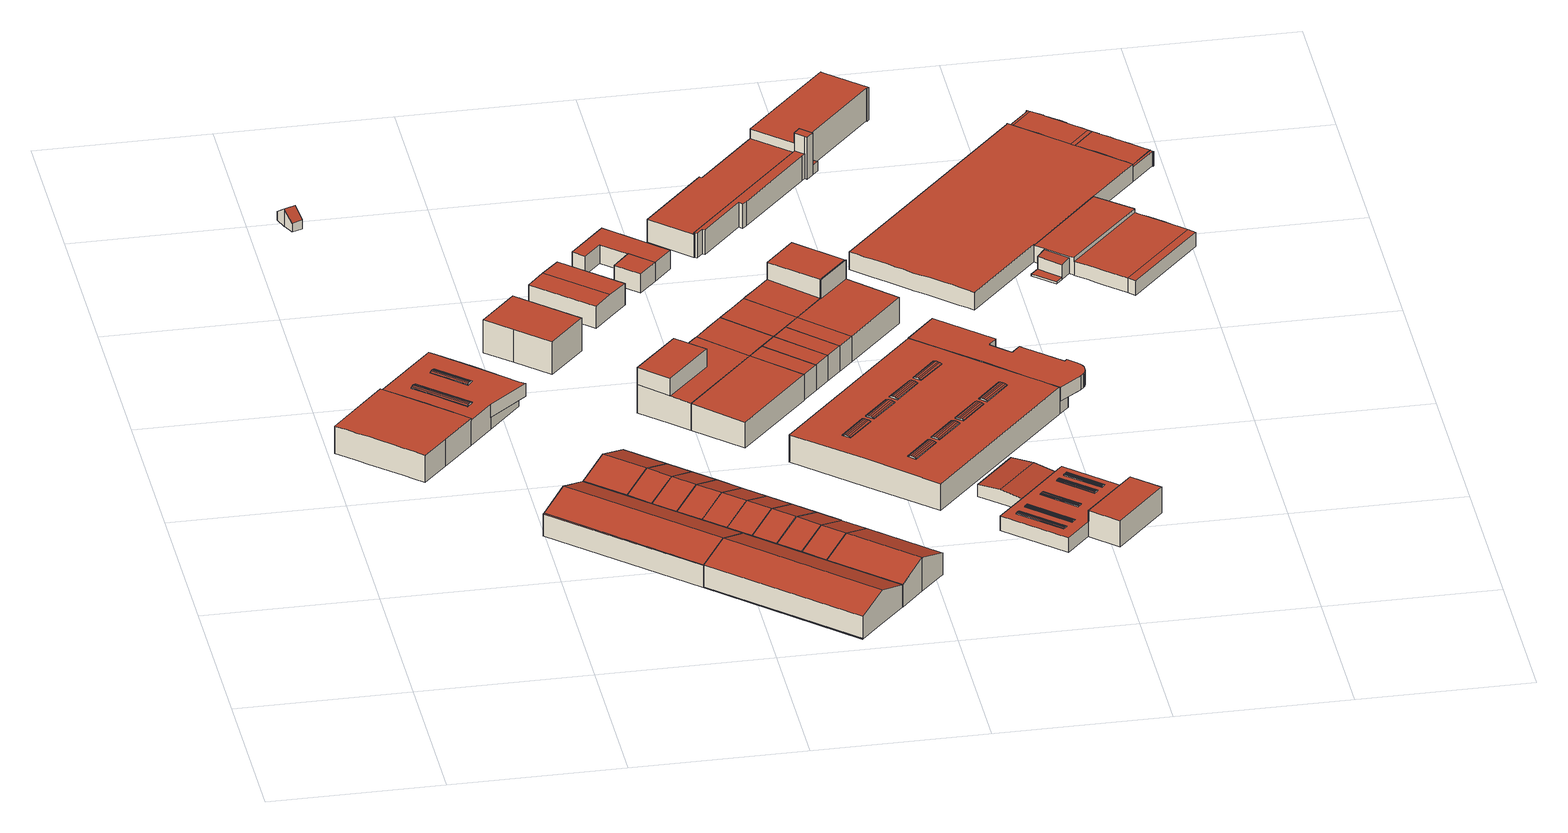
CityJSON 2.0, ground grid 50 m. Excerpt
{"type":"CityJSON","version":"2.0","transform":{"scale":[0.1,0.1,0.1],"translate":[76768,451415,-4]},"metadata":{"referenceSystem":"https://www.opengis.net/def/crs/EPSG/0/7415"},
"CityObjects":{
"building1":{"type":"Building","attributes":{"Volume":11409.11,"Dakoppervlakte":1534.86,"Muuroppervlakte":1306.92,"Vloeroppervlakte":1379.35,"hoogte_Z_max_in_m_NAP":8.5,"GEB_DOEL":"industriefunctie","dateOfConstruction":"1997-01-01","measuredHeight":8.75},"geometry":[{"type":"Solid","lod":"2","boundaries":[[[[0,1,2,3,4,5,6,7,8,9,10,11,12,13,14,15,16]],[[17,18,19]],[[20,21,22,23,24,25,26,27,28]],[[29,30,31,32]],[[33,34,29,32]],[[35,34,33,36]],[[37,38,35,36]],[[38,37,39,40]],[[41,42,43,44]],[[45,46,47,48]],[[48,49,50,45]],[[49,51,52,50]],[[41,52,51,42]],[[53,54,55,56,57,58,59,60,61,62,63,64,65,66,67,68,69,70,71]],[[72,73,74,75,76,77]],[[78,79,80,81,82,83]],[[19,20,28,17]],[[19,18,21,20]],[[1,0,23,22,21,18,2]],[[0,16,24,23]],[[24,16,15,25]],[[4,3,17,28,27]],[[36,33,32,31,72,77,39,37]],[[39,77,76,75,40]],[[34,35,38,40,75,74,30,29]],[[30,74,73,72,31]],[[50,52,41,44,82,81,46,45]],[[46,81,80,79,47]],[[51,49,48,47,79,78,43,42]],[[63,25,15,14,64]],[[64,14,13,12,11,10,9,8,7,6,53,71,70,69,68,67,66,65]],[[6,5,54,53]],[[27,55,54,5,4]],[[58,57,56,55,27,26,25,63,62,61,60,59]],[[18,17,3,2]],[[43,78,83,82,44]]]],"semantics":{"surfaces":[{"type":"GroundSurface"},{"type":"OuterCeilingSurface"},{"type":"RoofSurface"},{"type":"WallSurface"}],"values":[[0,1,2,2,2,2,2,2,2,2,2,2,2,2,2,2,3,3,3,3,3,3,3,3,3,3,3,3,3,3,3,3,3,3,3,3]]}}]},
"building2":{"type":"Building","attributes":{"Volume":104.01,"Dakoppervlakte":31.28,"Muuroppervlakte":79.8,"Vloeroppervlakte":25.35,"hoogte_Z_max_in_m_NAP":5.2,"GEB_DOEL":"overige gebruiksfunctie","dateOfConstruction":"1980-01-01","measuredHeight":5.46},"geometry":[{"type":"Solid","lod":"2","boundaries":[[[[84,85,86,87,88,89,90]],[[91,92,93,94,95]],[[96,92,91,97]],[[84,97,91,85]],[[90,96,97,84]],[[88,87,94,93]],[[87,86,95,94]],[[85,91,95,86]],[[93,92,96,90,89,88]]]],"semantics":{"surfaces":[{"type":"GroundSurface"},{"type":"RoofSurface"},{"type":"WallSurface"}],"values":[[0,1,1,2,2,2,2,2,2]]}}]},
"building3":{"type":"Building","attributes":{"Volume":9020.17,"Dakoppervlakte":1096.76,"Muuroppervlakte":1786.8,"Vloeroppervlakte":1034.8,"hoogte_Z_max_in_m_NAP":10.45,"GEB_DOEL":"industriefunctie","dateOfConstruction":"1978-01-01","measuredHeight":10.52},"geometry":[{"type":"MultiSurface","lod":"2","boundaries":[[[98,99,100,101,102,103,104,105,106,107,108,109,110,111]],[[112,113,114,115,116,117,118,119]],[[120,121,122,123]],[[115,114,120,123]],[[124,125,122,121]],[[124,99,98,125]],[[125,98,111,122]],[[100,121,122,111]],[[116,115,123,122,111,110,109,108]],[[121,120,114,113,103,102,101,100]],[[119,118,117,116,108,107,106,105,104,103,113]],[[121,100,99,124]]],"semantics":{"surfaces":[{"type":"GroundSurface"},{"type":"RoofSurface"},{"type":"WallSurface"}],"values":[0,1,1,1,1,2,2,2,2,2,2,2]}}]},
"building4":{"type":"Building","attributes":{"Volume":2474.59,"Dakoppervlakte":301.26,"Muuroppervlakte":547.19,"Vloeroppervlakte":283.29,"hoogte_Z_max_in_m_NAP":10.52,"GEB_DOEL":"industriefunctie","dateOfConstruction":"1978-01-01","measuredHeight":10.57},"geometry":[{"type":"Solid","lod":"2","boundaries":[[[[126,127,128,129,104,103,130,131]],[[113,112,132,133]],[[134,135,136,137]],[[136,133,132,137]],[[137,132,129,128,127,134]],[[127,126,135,134]],[[103,104,112,113]],[[104,129,132,112]],[[133,136,135,126,131,130,103,113]]]],"semantics":{"surfaces":[{"type":"GroundSurface"},{"type":"RoofSurface"},{"type":"WallSurface"}],"values":[[0,1,1,1,2,2,2,2,2]]}}]},
"building5":{"type":"Building","attributes":{"Volume":1407.98,"Dakoppervlakte":171.94,"Muuroppervlakte":462.34,"Vloeroppervlakte":161.68,"hoogte_Z_max_in_m_NAP":10.52,"GEB_DOEL":"industriefunctie","dateOfConstruction":"1978-01-01","measuredHeight":10.54},"geometry":[{"type":"Solid","lod":"2","boundaries":[[[[138,139,140,141,142,143,144]],[[112,119,132]],[[145,134,137,146]],[[137,132,119,146]],[[112,132,144,143]],[[143,142,119,112]],[[140,139,134,145]],[[134,139,138,144,132,137]],[[140,145,146,119,142,141]]]],"semantics":{"surfaces":[{"type":"GroundSurface"},{"type":"RoofSurface"},{"type":"WallSurface"}],"values":[[0,1,1,1,2,2,2,2,2]]}}]},
"building6":{"type":"Building","attributes":{"Volume":1409.59,"Dakoppervlakte":171.95,"Muuroppervlakte":462.85,"Vloeroppervlakte":161.69,"hoogte_Z_max_in_m_NAP":10.52,"GEB_DOEL":"industriefunctie","dateOfConstruction":"1978-01-01","measuredHeight":10.55},"geometry":[{"type":"Solid","lod":"2","boundaries":[[[[140,147,148,149,150,142,141]],[[151,152,119]],[[152,153,146,119]],[[154,145,146,153]],[[153,152,149,148,147,154]],[[147,140,145,154]],[[142,150,151,119]],[[150,149,152,151]],[[141,142,119,146,145,140]]]],"semantics":{"surfaces":[{"type":"GroundSurface"},{"type":"RoofSurface"},{"type":"WallSurface"}],"values":[[0,1,1,1,2,2,2,2,2]]}}]},
"building7":{"type":"Building","attributes":{"Volume":1410.01,"Dakoppervlakte":171.89,"Muuroppervlakte":463.09,"Vloeroppervlakte":161.63,"hoogte_Z_max_in_m_NAP":10.52,"GEB_DOEL":"industriefunctie","dateOfConstruction":"1978-01-01","measuredHeight":10.56},"geometry":[{"type":"Solid","lod":"2","boundaries":[[[[147,155,156,157,158,150,149,148]],[[151,118,159,152]],[[154,153,160,161]],[[153,152,159,160]],[[159,157,156,155,161,160]],[[155,147,154,161]],[[150,158,118,151]],[[158,157,159,118]],[[148,149,150,151,152,153,154,147]]]],"semantics":{"surfaces":[{"type":"GroundSurface"},{"type":"RoofSurface"},{"type":"WallSurface"}],"values":[[0,1,1,1,2,2,2,2,2]]}}]},
"building8":{"type":"Building","attributes":{"Volume":3449.35,"Dakoppervlakte":334.94,"Muuroppervlakte":820.47,"Vloeroppervlakte":334.94,"hoogte_Z_max_in_m_NAP":7.24,"GEB_DOEL":"industriefunctie - woonfunctie","dateOfConstruction":"1969-01-01","measuredHeight":10.36},"geometry":[{"type":"Solid","lod":"2","boundaries":[[[[162,163,164,165,166,167,168,169,170,171,172]],[[173,174,175,176,177,178]],[[179,180,181,182,183,184]],[[175,174,173,172,171,170]],[[170,169,176,175]],[[176,169,168,177]],[[165,164,184,183]],[[179,184,164,163]],[[163,162,180,179]],[[181,167,166,182]],[[165,183,182,166]],[[168,167,181,180,178,177]],[[172,173,178,180,162]]]],"semantics":{"surfaces":[{"type":"GroundSurface"},{"type":"RoofSurface"},{"type":"WallSurface"}],"values":[[0,1,1,2,2,2,2,2,2,2,2,2,2]]}}]},
"building9":{"type":"Building","attributes":{"Volume":1409.67,"Dakoppervlakte":171.85,"Muuroppervlakte":463.01,"Vloeroppervlakte":161.6,"hoogte_Z_max_in_m_NAP":10.52,"GEB_DOEL":"industriefunctie","dateOfConstruction":"1978-01-01","measuredHeight":10.56},"geometry":[{"type":"Solid","lod":"2","boundaries":[[[[185,158,157,156,155,186,187,188]],[[118,117,189,159]],[[190,161,160,191]],[[191,160,159,189]],[[159,157,158,118]],[[158,185,117,118]],[[186,155,161,190]],[[161,155,156,157,159,160]],[[187,186,190,191,189,117,185,188]]]],"semantics":{"surfaces":[{"type":"GroundSurface"},{"type":"RoofSurface"},{"type":"WallSurface"}],"values":[[0,1,1,1,2,2,2,2,2]]}}]},
"building10":{"type":"Building","attributes":{"Volume":8859.99,"Dakoppervlakte":1096.93,"Muuroppervlakte":1062.9,"Vloeroppervlakte":1034.97,"hoogte_Z_max_in_m_NAP":10.45,"GEB_DOEL":"industriefunctie","dateOfConstruction":"1978-01-01","measuredHeight":10.5},"geometry":[{"type":"Solid","lod":"2","boundaries":[[[[192,98,111,110,109,108,193,194,195,196,197]],[[198,115,123,199]],[[116,115,198,200,201]],[[199,123,122,202]],[[203,204,205,206]],[[200,194,193,108,116,201]],[[115,116,108,109,110,111,205,122,123]],[[198,199,202,204,197,196,195]],[[205,111,98,206]],[[203,206,98,192]],[[203,192,197,204]],[[202,122,205,204]],[[195,194,200,198]]]],"semantics":{"surfaces":[{"type":"GroundSurface"},{"type":"RoofSurface"},{"type":"WallSurface"}],"values":[[0,1,1,1,1,2,2,2,2,2,2,2,2]]}}]},
"building11":{"type":"Building","attributes":{"Volume":1412.84,"Dakoppervlakte":171.83,"Muuroppervlakte":464.12,"Vloeroppervlakte":161.58,"hoogte_Z_max_in_m_NAP":10.52,"GEB_DOEL":"industriefunctie","dateOfConstruction":"1978-01-01","measuredHeight":10.58},"geometry":[{"type":"Solid","lod":"2","boundaries":[[[[207,208,209,210,211,107,212,213]],[[117,214,215,189]],[[190,191,216,217]],[[216,191,189,215]],[[209,208,217,216]],[[208,207,190,217]],[[107,211,214,117]],[[214,211,210,209,216,215]],[[189,191,190,207,213,212,107,117]]]],"semantics":{"surfaces":[{"type":"GroundSurface"},{"type":"RoofSurface"},{"type":"WallSurface"}],"values":[[0,1,1,1,2,2,2,2,2]]}}]},
"building12":{"type":"Building","attributes":{"Volume":1414.4,"Dakoppervlakte":171.79,"Muuroppervlakte":464.71,"Vloeroppervlakte":161.54,"hoogte_Z_max_in_m_NAP":10.52,"GEB_DOEL":"industriefunctie","dateOfConstruction":"1978-01-01","measuredHeight":10.59},"geometry":[{"type":"Solid","lod":"2","boundaries":[[[[211,210,209,208,218,219,220,221]],[[222,223,215,214]],[[224,217,216,225]],[[223,225,216,215]],[[214,215,216,209,210,211]],[[211,221,222,214]],[[218,208,217,224]],[[217,208,209,216]],[[218,224,225,223,222,221,220,219]]]],"semantics":{"surfaces":[{"type":"GroundSurface"},{"type":"RoofSurface"},{"type":"WallSurface"}],"values":[[0,1,1,1,2,2,2,2,2]]}}]},
"building13":{"type":"Building","attributes":{"Volume":1414.18,"Dakoppervlakte":171.75,"Muuroppervlakte":464.68,"Vloeroppervlakte":161.5,"hoogte_Z_max_in_m_NAP":10.52,"GEB_DOEL":"industriefunctie","dateOfConstruction":"1978-01-01","measuredHeight":10.59},"geometry":[{"type":"Solid","lod":"2","boundaries":[[[[218,226,227,228,229,193,221,220,219]],[[222,201,230,223]],[[230,231,225,223]],[[232,233,224,225,231]],[[221,222,223,225,219,220]],[[221,193,201,222]],[[232,227,226,218,224,233]],[[219,225,224,218]],[[201,193,229,228,227,232,231,230]]]],"semantics":{"surfaces":[{"type":"GroundSurface"},{"type":"RoofSurface"},{"type":"WallSurface"}],"values":[[0,1,1,1,2,2,2,2,2]]}}]},
"building14":{"type":"Building","attributes":{"Volume":2172.49,"Dakoppervlakte":315.82,"Muuroppervlakte":494.44,"Vloeroppervlakte":315.7,"hoogte_Z_max_in_m_NAP":7,"GEB_DOEL":"industriefunctie","dateOfConstruction":"1975-01-01","measuredHeight":6.98},"geometry":[{"type":"Solid","lod":"2","boundaries":[[[[234,235,236,237,238,239]],[[240,241,242,243]],[[244,245,242,241]],[[245,244,234,239]],[[236,240,243,237]],[[240,236,235,241]],[[245,239,238,237,243,242]],[[235,234,244,241]]]],"semantics":{"surfaces":[{"type":"GroundSurface"},{"type":"RoofSurface"},{"type":"WallSurface"}],"values":[[0,1,1,2,2,2,2,2]]}}]},
"building15":{"type":"Building","attributes":{"Volume":1415.65,"Dakoppervlakte":171.79,"Muuroppervlakte":465.15,"Vloeroppervlakte":161.54,"hoogte_Z_max_in_m_NAP":10.52,"GEB_DOEL":"industriefunctie","dateOfConstruction":"1978-01-01","measuredHeight":10.6},"geometry":[{"type":"Solid","lod":"2","boundaries":[[[[193,229,228,227,246,247,248,249]],[[201,250,251,230]],[[232,231,252,253]],[[252,231,230,251]],[[193,201,230,231,228,229]],[[193,249,250,201]],[[246,227,232,253]],[[232,227,228,231]],[[250,249,248,247,246,253,252,251]]]],"semantics":{"surfaces":[{"type":"GroundSurface"},{"type":"RoofSurface"},{"type":"WallSurface"}],"values":[[0,1,1,1,2,2,2,2,2]]}}]},
"building16":{"type":"Building","attributes":{"Volume":5512.98,"Dakoppervlakte":511.06,"Muuroppervlakte":1134.31,"Vloeroppervlakte":510.96,"hoogte_Z_max_in_m_NAP":14.2,"GEB_DOEL":"industriefunctie","dateOfConstruction":"2007-01-01","measuredHeight":14.27},"geometry":[{"type":"Solid","lod":"2","boundaries":[[[[254,255,256,257,258,259,260]],[[261,262,263,264,265,266,267]],[[268,269,270,271]],[[262,257,256,263]],[[256,255,264,263]],[[260,259,272,266,265,264,255,254]],[[258,257,262,261,272,259]],[[272,270,269,266]],[[271,270,272,261]],[[268,271,261,267]],[[266,269,268,267]]]],"semantics":{"surfaces":[{"type":"GroundSurface"},{"type":"RoofSurface"},{"type":"WallSurface"}],"values":[[0,1,1,2,2,2,2,2,2,2,2]]}}]},
"building17":{"type":"Building","attributes":{"Volume":4316.78,"Dakoppervlakte":523.35,"Muuroppervlakte":693.3,"Vloeroppervlakte":635.06,"hoogte_Z_max_in_m_NAP":10.52,"GEB_DOEL":"industriefunctie","dateOfConstruction":"1978-01-01","measuredHeight":10.61},"geometry":[{"type":"Solid","lod":"2","boundaries":[[[[273,274,275,276,277,194,249,248,247,246]],[[278,279,280,253,252,281]],[[252,251,282,281]],[[251,250,200,282]],[[253,246,247,252]],[[274,279,278,281,276,275]],[[280,279,274,273]],[[282,277,276,281]],[[249,250,251,252,247,248]],[[250,249,194,200]],[[282,200,194,277]],[[280,273,246,253]]]],"semantics":{"surfaces":[{"type":"GroundSurface"},{"type":"RoofSurface"},{"type":"WallSurface"}],"values":[[0,1,1,1,2,2,2,2,2,2,2,2]]}}]},
"building18":{"type":"Building","attributes":{"Volume":4287.08,"Dakoppervlakte":518.21,"Muuroppervlakte":780.86,"Vloeroppervlakte":518.04,"hoogte_Z_max_in_m_NAP":8.43,"GEB_DOEL":"industriefunctie","dateOfConstruction":"2007-01-01","measuredHeight":8.5},"geometry":[{"type":"Solid","lod":"2","boundaries":[[[[283,284,257,256]],[[262,285,286,263]],[[262,257,284,285]],[[286,285,284,283]],[[256,263,286,283]],[[256,257,262,263]]]],"semantics":{"surfaces":[{"type":"GroundSurface"},{"type":"RoofSurface"},{"type":"WallSurface"}],"values":[[0,1,2,2,2,2]]}}]},
"building19":{"type":"Building","attributes":{"Volume":1553.84,"Dakoppervlakte":263.1,"Muuroppervlakte":524.77,"Vloeroppervlakte":263.1,"hoogte_Z_max_in_m_NAP":6.04,"GEB_DOEL":"kantoorfunctie","dateOfConstruction":"1979-01-01","measuredHeight":6.05},"geometry":[{"type":"Solid","lod":"2","boundaries":[[[[287,288,289,290,291,292,293,294,295,296,297]],[[298,299,300,301,302,303,304]],[[305,306,307,308,309,310]],[[302,301,287,297]],[[297,296,303,302]],[[304,303,296,295]],[[304,295,294,298]],[[294,293,299,298]],[[292,291,308,307]],[[310,309,308,291,290,289,288,300,305]],[[293,292,307,306,299]],[[300,299,306,305]],[[288,287,301,300]]]],"semantics":{"surfaces":[{"type":"GroundSurface"},{"type":"RoofSurface"},{"type":"WallSurface"}],"values":[[0,1,1,2,2,2,2,2,2,2,2,2,2]]}}]},
"building20":{"type":"Building","attributes":{"Volume":1798.48,"Dakoppervlakte":205.72,"Muuroppervlakte":509.64,"Vloeroppervlakte":205.65,"hoogte_Z_max_in_m_NAP":8.87,"GEB_DOEL":"industriefunctie","dateOfConstruction":"2007-01-01","measuredHeight":8.97},"geometry":[{"type":"Solid","lod":"2","boundaries":[[[[256,255,311,312,313,314]],[[315,264,263,316,317,318]],[[264,255,256,263]],[[255,264,315,318,317,313,312,311]],[[317,316,314,313]],[[316,263,256,314]]]],"semantics":{"surfaces":[{"type":"GroundSurface"},{"type":"RoofSurface"},{"type":"WallSurface"}],"values":[[0,1,2,2,2,2]]}}]},
"building21":{"type":"Building","attributes":{"Volume":861.47,"Dakoppervlakte":104.42,"Muuroppervlakte":386.21,"Vloeroppervlakte":104.39,"hoogte_Z_max_in_m_NAP":8.43,"GEB_DOEL":"industriefunctie","dateOfConstruction":"2007-01-01","measuredHeight":8.48},"geometry":[{"type":"Solid","lod":"2","boundaries":[[[[319,320,321,322]],[[323,263,286,324]],[[324,286,319,322]],[[322,321,323,324]],[[323,321,320,263]],[[320,319,286,263]]]],"semantics":{"surfaces":[{"type":"GroundSurface"},{"type":"RoofSurface"},{"type":"WallSurface"}],"values":[[0,1,2,2,2,2]]}}]},
"building22":{"type":"Building","attributes":{"Volume":1810.25,"Dakoppervlakte":205.63,"Muuroppervlakte":513.06,"Vloeroppervlakte":205.56,"hoogte_Z_max_in_m_NAP":8.87,"GEB_DOEL":"industriefunctie","dateOfConstruction":"2007-01-01","measuredHeight":9.03},"geometry":[{"type":"Solid","lod":"2","boundaries":[[[[325,326,327,328,329,330]],[[331,332,317,316,333,334]],[[325,317,332,331,334,328,327,326]],[[325,330,316,317]],[[316,330,329,333]],[[329,328,334,333]]]],"semantics":{"surfaces":[{"type":"GroundSurface"},{"type":"RoofSurface"},{"type":"WallSurface"}],"values":[[0,1,2,2,2,2]]}}]},
"building23":{"type":"Building","attributes":{"Volume":861.02,"Dakoppervlakte":104.45,"Muuroppervlakte":385.95,"Vloeroppervlakte":104.42,"hoogte_Z_max_in_m_NAP":8.43,"GEB_DOEL":"industriefunctie","dateOfConstruction":"2007-01-01","measuredHeight":8.47},"geometry":[{"type":"Solid","lod":"2","boundaries":[[[[321,335,336,322]],[[323,324,337,316]],[[321,322,324,323]],[[322,336,337,324]],[[335,316,337,336]],[[335,321,323,316]]]],"semantics":{"surfaces":[{"type":"GroundSurface"},{"type":"RoofSurface"},{"type":"WallSurface"}],"values":[[0,1,2,2,2,2]]}}]},
"building24":{"type":"Building","attributes":{"Volume":861.79,"Dakoppervlakte":104.47,"Muuroppervlakte":386.28,"Vloeroppervlakte":104.44,"hoogte_Z_max_in_m_NAP":8.43,"GEB_DOEL":"industriefunctie","dateOfConstruction":"2007-01-01","measuredHeight":8.48},"geometry":[{"type":"Solid","lod":"2","boundaries":[[[[335,338,339,336]],[[337,340,341,316]],[[335,336,337,316]],[[340,337,336,339]],[[338,341,340,339]],[[338,335,316,341]]]],"semantics":{"surfaces":[{"type":"GroundSurface"},{"type":"RoofSurface"},{"type":"WallSurface"}],"values":[[0,1,2,2,2,2]]}}]},
"building25":{"type":"Building","attributes":{"Volume":863.58,"Dakoppervlakte":104.48,"Muuroppervlakte":387.08,"Vloeroppervlakte":104.45,"hoogte_Z_max_in_m_NAP":8.43,"GEB_DOEL":"industriefunctie","dateOfConstruction":"2007-01-01","measuredHeight":8.49},"geometry":[{"type":"Solid","lod":"2","boundaries":[[[[342,343,344,345]],[[340,346,333,341]],[[342,345,340,341]],[[345,344,346,340]],[[343,333,346,344]],[[343,342,341,333]]]],"semantics":{"surfaces":[{"type":"GroundSurface"},{"type":"RoofSurface"},{"type":"WallSurface"}],"values":[[0,1,2,2,2,2]]}}]},
"building26":{"type":"Building","attributes":{"Volume":4821.26,"Dakoppervlakte":414.8,"Muuroppervlakte":1055.66,"Vloeroppervlakte":414.74,"hoogte_Z_max_in_m_NAP":14.29,"GEB_DOEL":"industriefunctie","dateOfConstruction":"2007-01-01","measuredHeight":14.38},"geometry":[{"type":"Solid","lod":"2","boundaries":[[[[347,348,349,350,343,351,352,353]],[[354,355,356,357,334,333]],[[358,359,360,361]],[[351,343,333,334]],[[355,361,360,362]],[[358,354,363,359]],[[363,354,333,343,350,349]],[[334,357,356,355,362,348,347,353,352,351]],[[358,361,355,354]],[[348,362,360,359,363,349]]]],"semantics":{"surfaces":[{"type":"GroundSurface"},{"type":"RoofSurface"},{"type":"WallSurface"}],"values":[[0,1,1,2,2,2,2,2,2,2]]}}]},
"building27":{"type":"Building","attributes":{"Volume":29520.43,"Dakoppervlakte":3947.7,"Muuroppervlakte":2241.61,"Vloeroppervlakte":3401.72,"hoogte_Z_max_in_m_NAP":9.12,"GEB_DOEL":"industriefunctie","dateOfConstruction":"2015-01-01","measuredHeight":9.14},"geometry":[{"type":"MultiSurface","lod":"2","boundaries":[[[364,365,366,367,368,369,370,371,372,373,374,375]],[[376,377,378,379,380,381,382,383,384,385,386,387,388,389,390,391,392]],[[393,394,395,396,397,398,399,400,401,402,403,404,405,406,407,408,409,410,411,412]],[[413,414,415,416,417,418,419,420,421,422,423]],[[424,425,426,427]],[[428,429,425,424]],[[430,429,428,431]],[[431,432,433,430]],[[434,433,432,435]],[[436,437,438,439]],[[440,441,437,436]],[[442,443,441,440]],[[444,443,442,445]],[[445,446,447,444]],[[448,449,450,451]],[[448,452,453,449]],[[454,453,452,455]],[[455,456,457,454]],[[456,458,459,457]],[[460,461,462,463]],[[460,464,465,461]],[[466,465,464,467]],[[466,467,468,469]],[[470,469,468,471]],[[472,473,474,475]],[[476,477,473,472]],[[476,478,479,477]],[[480,479,478,481]],[[482,480,481,483]],[[484,485,486,487]],[[484,488,489,485]],[[490,487,486,491]],[[492,489,488,493]],[[493,494,495,492]],[[496,497,498,499]],[[500,501,498,497]],[[502,503,501,500]],[[504,503,502,505]],[[506,504,505,507]],[[508,509,510,511]],[[512,513,514,515]],[[516,514,513,517]],[[518,516,517,519]],[[515,509,508,512]],[[520,521,522,523,524,525,526,527,528,529,530,531,532,533,534,535,416,536,414,413,537,538,539,540,541,542,543,544,545,546,547,548,549,550,551,552,553,554,555,556,557]],[[558,559,560,561]],[[562,563,564,565]],[[566,567,568,569,570]],[[571,572,573,574]],[[575,576,577,578]],[[579,580,581,582]],[[583,584,585,586]],[[587,588,589,590]],[[368,367,418,417]],[[418,367,366,365,420,419]],[[365,591,364,389,422,421,420]],[[431,428,424,427,586,585,435,432]],[[434,435,585,584]],[[429,430,433,434,584,583,426,425]],[[426,583,586,427]],[[442,440,436,439,579,582,446,445]],[[447,446,582,581]],[[441,443,444,447,581,580,438,437]],[[438,580,579,439]],[[455,452,448,451,573,572,458,456]],[[459,458,572,571]],[[453,454,457,459,571,574,450,449]],[[573,451,450,574]],[[467,464,460,463,563,562,471,468]],[[470,471,562,565]],[[465,466,469,470,565,564,462,461]],[[563,463,462,564]],[[478,476,472,475,587,590,483,481]],[[482,483,590,589]],[[477,479,480,482,589,588,474,473]],[[474,588,587,475]],[[493,488,484,567,566,494]],[[566,570,495,494]],[[485,489,492,495,570,569,491,486]],[[490,491,569,568]],[[484,487,490,568,567]],[[502,500,497,496,558,561,507,505]],[[561,560,506,507]],[[501,503,504,506,560,559,499,498]],[[558,496,499,559]],[[513,512,508,511,575,578,519,517]],[[518,519,578,577]],[[515,514,516,518,577,576,510,509]],[[510,576,575,511]],[[592,403,552,551,550,377,371,593]],[[534,533,404,370,369]],[[535,534,369,368,417]],[[540,539,388,387]],[[540,387,386,541]],[[541,386,385,542]],[[542,385,384,543]],[[543,384,383,544]],[[544,383,382,545]],[[545,382,381,546]],[[546,381,380,547]],[[547,380,379,548]],[[378,549,548,379]],[[550,549,378,377]],[[370,404,403,592]],[[403,402,553,552]],[[402,401,554,553]],[[554,401,400,555]],[[400,399,556,555]],[[398,397,520,557]],[[520,397,396,521]],[[521,396,395,522]],[[522,395,394,523]],[[523,394,393,524]],[[524,393,412,525]],[[525,412,411,526]],[[526,411,410,527]],[[527,410,409,528]],[[528,409,408,529]],[[529,408,407,530]],[[530,407,406,531]],[[533,532,531,406,405,404]],[[536,416,415]],[[415,414,536]],[[535,417,416]],[[414,413,423,422,389,388,539,538,537,413]],[[377,376,372,371]],[[373,372,376,392]],[[392,391,374,373]],[[391,390,375,374]],[[389,364,375,390]],[[399,398,557,556]]],"semantics":{"surfaces":[{"type":"GroundSurface"},{"type":"OuterCeilingSurface"},{"type":"OuterFloorSurface"},{"type":"RoofSurface"},{"type":"WallSurface"}],"values":[0,1,2,3,3,3,3,3,3,3,3,3,3,3,3,3,3,3,3,3,3,3,3,3,3,3,3,3,3,3,3,3,3,3,3,3,3,3,3,3,3,3,3,3,3,3,3,3,3,3,3,3,3,4,4,4,4,4,4,4,4,4,4,4,4,4,4,4,4,4,4,4,4,4,4,4,4,4,4,4,4,4,4,4,4,4,4,4,4,4,4,4,4,4,4,4,4,4,4,4,4,4,4,4,4,4,4,4,4,4,4,4,4,4,4,4,4,4,4,4,4,4,4,4,4,4,4,4,4,4,4]}}]},
"building28":{"type":"Building","attributes":{"Volume":3520.84,"Dakoppervlakte":422.21,"Muuroppervlakte":839.57,"Vloeroppervlakte":422.07,"hoogte_Z_max_in_m_NAP":14.29,"GEB_DOEL":"industriefunctie","dateOfConstruction":"2007-01-01","measuredHeight":14.38},"geometry":[{"type":"Solid","lod":"2","boundaries":[[[[344,343,350,349,594,595]],[[346,596,597,598,354,333]],[[359,358,599,600]],[[596,595,594,349,363,597]],[[343,333,354,363,349,350]],[[343,344,346,333]],[[595,596,346,344]],[[600,597,363,359]],[[358,359,363,354]],[[599,358,354,598]],[[599,598,597,600]]]],"semantics":{"surfaces":[{"type":"GroundSurface"},{"type":"RoofSurface"},{"type":"WallSurface"}],"values":[[0,1,1,2,2,2,2,2,2,2,2]]}}]},
"building29":{"type":"Building","attributes":{"Volume":5935.48,"Dakoppervlakte":1149.36,"Muuroppervlakte":961.87,"Vloeroppervlakte":1144.67,"hoogte_Z_max_in_m_NAP":8.09,"GEB_DOEL":"kantoorfunctie","dateOfConstruction":"1971-01-01","measuredHeight":8.22},"geometry":[{"type":"Solid","lod":"2","boundaries":[[[[601,602,603,604,605,606,607,608,609,610,611,612,613,614,615,616,617]],[[618,619,620,621,622,623,624],[625,626,627,628,629],[630,631,632,633],[634,635,636,637],[638,639,640,641,642],[643,644,645,646]],[[647,648,649,650]],[[651,652,648,647]],[[653,652,651,654]],[[655,656,657,658]],[[658,657,659,660]],[[661,662,660,659]],[[662,661,663,664]],[[655,653,654,656]],[[665,666,667,668]],[[667,666,669,670]],[[671,672,673,674]],[[675,674,673,676]],[[677,675,676,678]],[[679,680,677,678]],[[679,665,668,680]],[[671,681,682,672]],[[683,684,685,686]],[[687,688,689,690]],[[691,692,689,688]],[[691,693,694,692]],[[690,684,683,687]],[[694,693,695,696]],[[696,695,697,698]],[[698,697,699,700]],[[701,702,703,704]],[[705,706,702,701]],[[707,706,705,708]],[[707,708,709,710]],[[711,712,710,709]],[[713,714,712,711]],[[715,716,714,713]],[[715,717,718,716]],[[719,720,721,722]],[[723,721,720,724]],[[725,723,724,726]],[[727,728,729,730]],[[731,727,730,732]],[[732,733,734,731]],[[735,734,733,736]],[[722,735,736,719]],[[737,738,739,740]],[[741,739,738,742]],[[743,744,745,746]],[[747,748,749,750]],[[751,752,753,754]],[[623,613,612,624]],[[608,619,618,609]],[[620,619,608,607,750]],[[622,621,749,615,614]],[[623,622,614,613]],[[659,657,656,654,651,647,650,643,646,663,661]],[[664,663,646,645]],[[652,653,655,658,660,662,664,645,644,649,648]],[[650,649,644,643]],[[666,641,640,669]],[[670,669,640,639]],[[674,675,677,680,668,667,670,639,638,681,671]],[[682,681,638,642]],[[676,673,672,682,642,641,666,665,679,678]],[[695,693,691,688,687,683,686,636,635,699,697]],[[635,634,700,699]],[[690,689,692,694,696,698,700,634,637,685,684]],[[637,636,686,685]],[[713,711,709,708,705,701,704,630,633,717,715]],[[633,632,718,717]],[[706,707,710,712,714,716,718,632,631,703,702]],[[631,630,704,703]],[[724,720,626,625,726]],[[629,725,726,625]],[[731,734,735,722,721,723,725,629,628,728,727]],[[627,729,728,628]],[[733,732,730,729,627,626,720,719,736]],[[740,739,605,604,746]],[[737,745,601,617,616,748,742,738]],[[606,605,739,741,747]],[[746,604,603,743]],[[603,602,744,743]],[[601,745,744,602]],[[740,746,745,737]],[[749,748,616,615]],[[747,750,607,606]],[[742,748,747,741]],[[620,750,749,621]],[[751,611,610,752]],[[609,618,753,752,610]],[[624,754,753,618]],[[751,754,624,612,611]]]],"semantics":{"surfaces":[{"type":"GroundSurface"},{"type":"RoofSurface"},{"type":"WallSurface"}],"values":[[0,1,1,1,1,1,1,1,1,1,1,1,1,1,1,1,1,1,1,1,1,1,1,1,1,1,1,1,1,1,1,1,1,1,1,1,1,1,1,1,1,1,1,1,1,1,1,2,2,2,2,2,2,2,2,2,2,2,2,2,2,2,2,2,2,2,2,2,2,2,2,2,2,2,2,2,2,2,2,2,2,2,2,2,2,2,2,2,2]]}}]},
"building30":{"type":"Building","attributes":{"Volume":12006.17,"Dakoppervlakte":1443.49,"Muuroppervlakte":1943.53,"Vloeroppervlakte":1443.49,"hoogte_Z_max_in_m_NAP":13.16,"GEB_DOEL":"industriefunctie - kantoorfunctie","dateOfConstruction":"1974-01-01","measuredHeight":13.24},"geometry":[{"type":"Solid","lod":"2","boundaries":[[[[755,756,757,758,759,760,761,762,763,764,765,766,767,768,769,770,771,772,773,774,775,776,777,778,779,780,781,782,783]],[[784,785,786,787,788,789,790]],[[791,792,793,794,795,796,797,798,799,800,801,802,803]],[[804,805,806,807,808,809,810,811,812,813,814,815,816]],[[817,818,819,820,821]],[[822,823,824,825]],[[769,785,784,770]],[[785,769,768,786]],[[786,768,767,787]],[[787,767,766,788]],[[799,771,770,784,800]],[[803,824,823,791]],[[823,780,779,778,792,791]],[[792,778,777,793]],[[777,776,794,793]],[[795,794,776,775]],[[795,775,774,773,797,796]],[[797,773,772,771,799,798]],[[813,812,811,788,766,765,764]],[[815,814,763,762]],[[815,762,761,816]],[[816,761,760,804]],[[804,760,759,805]],[[805,759,758,806]],[[758,757,807,806]],[[808,807,757,756]],[[809,808,756,755]],[[809,755,818]],[[755,783,819,818]],[[783,782,825,820,819]],[[781,822,825,782]],[[781,780,823,822]],[[802,801,817,821]],[[820,825,824,803,802,821]],[[801,800,784,790]],[[811,810,789,788]],[[809,818,817,801,790,789,810]],[[814,813,764,763]]]],"semantics":{"surfaces":[{"type":"GroundSurface"},{"type":"RoofSurface"},{"type":"WallSurface"}],"values":[[0,1,1,1,1,1,2,2,2,2,2,2,2,2,2,2,2,2,2,2,2,2,2,2,2,2,2,2,2,2,2,2,2,2,2,2,2,2]]}}]},
"building31":{"type":"Building","attributes":{"Volume":24854.17,"Dakoppervlakte":4670.98,"Muuroppervlakte":1812.23,"Vloeroppervlakte":4670.71,"hoogte_Z_max_in_m_NAP":5.37,"GEB_DOEL":"industriefunctie","dateOfConstruction":"1974-01-01","measuredHeight":5.7},"geometry":[{"type":"Solid","lod":"2","boundaries":[[[[826,827,828,829,830,831,832,833,834,835,836,837,838,839,840,841,842,843,844,845,846,847,848,849,850,851,852,853,854,855,856,857,858,859,860,861,862,863,864,865,866,867,868,869,870,871,872,873,874,875,876,877,878,879,880,881,882,883,884,885,886,887,888,889,890,891,892,893,894,895,896,897,898,899,900,901,902,903,904,905,906,907,908,909]],[[910,911,912,913,914,915,916,917]],[[918,919,920,921]],[[922,923,924,925]],[[926,927,928,929,930,931,932,933,934,935,936,937,938,939,940,941]],[[938,942,943,939]],[[944,945,946,947,948,949,950,951,952,953,954,955,956,957,958,959,960,961,962,963,964,965,966,967,968,969,970,971,972,973,974,975,976,977,978,979,980,981,982,983,984,985,986]],[[987,988,989,990,991,992,993,994,995,996,997,998,999,1000,1001,1002,1003,1004,1005,1006,1007,1008]],[[1006,1005,1009,1010,1011,1012,1013]],[[1014,1015,1016,1017,1018,1019,1020,1021,1022,1023,1024,1025,1026,1027,1028,1029,1030,1031,1032,1033,1034]],[[1035,1036,1037,1038,1039,1024,1023,1040,1041,1042]],[[1043,1033,1032,996]],[[916,915,865,864,918,921,859,858,857,931,911,910,917]],[[912,930,840,839,838,914,913]],[[864,863,922,919,918]],[[860,859,921,920,925]],[[862,861,924,923]],[[925,924,861,860]],[[863,862,923,922]],[[919,922,925,920]],[[932,931,857,856,855,854,853,852,851,850,938,937,936,935,934,933]],[[939,847,846,845,844,843,842,841,840,930,929,928,927,926,941,940]],[[850,849,942,938]],[[849,848,943,942]],[[847,939,943,848]],[[930,912,911,931]],[[886,946,945,1038,887]],[[885,947,946,886]],[[948,947,885,884,883,882,881,880,879,878,877,876,875,874,873,872,871,870,869,868,964,963,962,961,960,959,958,957,956,955,954,953,952,951,950,949]],[[964,868,867,965]],[[965,867,866,966]],[[866,865,915,967,966]],[[969,968,914,838,837]],[[969,837,836,1009,970]],[[832,831,1008,1007,1013]],[[987,1008,831,830]],[[988,987,830,829]],[[829,828,989,988]],[[828,827,990,989]],[[827,826,991,990]],[[908,907,994,993,992,991,826,909]],[[1009,836,835,1010]],[[1010,835,834,1011]],[[834,833,1012,1011]],[[833,832,1013,1012]],[[1013,1007,1006]],[[1034,1033,905,904]],[[1014,1034,904,903]],[[903,902,1015,1014]],[[1015,902,901,1016]],[[1017,1016,901,900]],[[900,899,1018,1017]],[[899,898,1019,1018]],[[1021,1020,1019,898,897,896]],[[894,1023,1022,1021,896,895]],[[1023,894,893,1040]],[[893,892,1041,1040]],[[1042,1041,892,891]],[[891,890,1035,1042]],[[1035,890,889,1036]],[[888,1037,1036,889]],[[1037,888,887,1038]],[[906,905,1033,1043]],[[995,1043,996]],[[996,1032,1031,1030,1029,1028,1027,1026,1025,1024,1039,944,986,985,984,983,982,981,980,979,978,997]],[[944,1039,1038,945]],[[978,977,976,975,974,973,972,971,970,1009,1005,1004,1003,1002,1001,1000,999,998,997]],[[914,968,967,915]],[[994,907,906,1043,995]]]],"semantics":{"surfaces":[{"type":"GroundSurface"},{"type":"RoofSurface"},{"type":"WallSurface"}],"values":[[0,1,1,1,1,1,1,1,1,1,1,1,2,2,2,2,2,2,2,2,2,2,2,2,2,2,2,2,2,2,2,2,2,2,2,2,2,2,2,2,2,2,2,2,2,2,2,2,2,2,2,2,2,2,2,2,2,2,2,2,2,2,2,2,2,2,2,2,2]]}}]}
},
"vertices":[
[346,1570,38],[439,1484,38],[545,1385,38],[448,1280,38],[381,1206,38],[291,1109,38],[223,1036,38],[197,1060,38],[170,1085,38],[143,1109,38],[117,1134,38],[90,1158,38],[63,1183,38],[37,1207,38],[10,1232,38],[167,1403,38],[333,1582,38],[448,1280,76],[545,1385,76],[561,1372,76],[561,1372,116],[545,1385,116],[439,1484,117],[346,1570,116],[333,1582,116],[167,1403,116],[270,1308,117],[381,1206,116],[448,1280,116],[320,1475,121],[317,1472,119],[406,1390,119],[409,1394,121],[412,1397,122],[323,1479,122],[326,1482,122],[415,1401,122],[418,1404,121],[329,1486,121],[421,1407,119],[332,1489,119],[265,1415,121],[398,1293,121],[401,1297,119],[268,1419,119],[255,1405,121],[252,1402,119],[385,1280,119],[388,1283,121],[391,1286,122],[258,1409,122],[394,1290,122],[261,1412,122],[223,1036,123],[291,1109,123],[381,1206,123],[354,1231,124],[327,1256,124],[301,1280,125],[274,1305,125],[247,1329,125],[221,1354,124],[194,1378,124],[167,1403,123],[10,1232,123],[37,1207,124],[63,1183,124],[90,1158,125],[117,1134,125],[143,1109,125],[170,1085,124],[197,1060,124],[406,1390,117],[375,1418,117],[317,1472,117],[332,1489,117],[391,1435,117],[421,1407,117],[401,1297,116],[385,1280,116],[309,1349,117],[252,1402,117],[268,1419,117],[325,1366,117],
[110,2487,37],[125,2452,37],[139,2417,37],[108,2404,37],[94,2437,37],[93,2439,37],[80,2474,37],[125,2452,92],[93,2439,92],[94,2437,90],[108,2404,64],[139,2417,65],[80,2474,65],[110,2487,65],
[862,351,39],[486,698,39],[489,701,39],[555,774,39],[622,846,39],[623,847,39],[726,752,39],[785,698,39],[902,589,39],[961,535,39],[999,500,39],[998,498,39],[931,426,39],[864,354,39],[726,752,110],[623,847,110],[622,846,110],[998,498,110],[999,500,110],[961,535,110],[902,589,110],[785,698,110],[555,774,144],[489,701,109],[864,354,109],[931,426,144],[486,698,109],[862,351,109],
[760,995,39],[863,900,39],[794,825,39],[727,753,39],[624,848,39],[691,920,39],[727,753,110],[624,848,110],[863,900,108],[760,995,108],[691,920,145],[794,825,145],
[794,825,40],[863,900,40],[922,846,40],[853,771,40],[785,698,40],[726,752,40],[727,753,40],[922,846,108],[853,771,145],
[981,792,40],[911,717,40],[844,644,40],[843,643,40],[843,643,110],[844,644,110],[911,717,145],[981,792,108],
[1039,737,40],[970,662,40],[903,590,40],[902,589,40],[903,590,110],[970,662,145],[1039,737,108],
[612,1841,9],[637,1869,9],[653,1854,9],[652,1852,9],[644,1860,9],[620,1834,9],[774,1692,9],[673,1582,9],[581,1666,9],[512,1729,9],[510,1731,9],[510,1731,112],[512,1729,112],[581,1666,112],[673,1582,112],[774,1692,112],[612,1841,112],[637,1869,63],[612,1841,63],[620,1834,63],[644,1860,63],[652,1852,63],[653,1854,63],
[961,535,40],[1098,683,40],[1029,608,40],[962,536,40],[962,536,110],[1098,683,108],[1029,608,145],
[1238,4,39],[1137,372,39],[1375,152,39],[1374,151,39],[1307,79,39],[1240,7,39],[1374,151,110],[1307,79,144],[1375,152,110],[1137,372,110],[1240,7,109],[1238,4,40],[1240,7,40],[864,354,40],[862,351,40],
[1098,683,39],[1157,629,39],[1088,554,39],[1021,481,39],[1020,480,39],[962,536,39],[1029,608,39],[1020,480,110],[1021,481,110],[1088,554,145],[1157,629,108],
[1216,574,39],[1146,500,39],[1079,427,39],[1078,426,39],[1078,426,110],[1079,427,110],[1216,574,108],[1146,500,145],
[1274,521,39],[1274,520,39],[1205,445,39],[1138,373,39],[1138,373,110],[1205,445,145],[1274,520,108],[1274,521,108],
[666,1896,40],[715,1950,40],[765,2004,40],[924,1857,40],[874,1803,40],[825,1750,40],[765,2004,107],[715,1950,110],[874,1803,110],[924,1857,108],[666,1896,109],[825,1750,109],
[1333,466,39],[1264,391,39],[1197,318,39],[1196,318,39],[1196,318,110],[1197,318,110],[1264,391,145],[1333,466,108],
[1051,1505,39],[1057,1510,39],[1182,1394,39],[981,1175,39],[932,1220,39],[854,1292,39],[979,1426,39],[932,1220,126],[981,1175,124],[1182,1394,124],[1057,1510,129],[1051,1505,129],[979,1426,129],[1057,1354,126],[1057,1354,182],[979,1426,182],[854,1292,182],[932,1220,182],[854,1292,129],
[1508,305,39],[1512,301,39],[1509,297,39],[1443,226,39],[1376,153,39],[1509,297,110],[1512,301,108],[1508,305,108],[1443,226,145],[1376,153,110],
[1310,1276,39],[1108,1057,39],[1108,1057,120],[1310,1276,120],
[1079,2022,40],[1027,1966,40],[1012,1950,40],[978,1913,40],[978,1912,40],[915,1970,40],[964,2024,40],[897,2086,40],[847,2032,40],[816,2062,40],[918,2172,40],[897,2086,99],[964,2024,99],[1027,1966,99],[1079,2022,99],[918,2172,99],[816,2062,99],[847,2032,99],[1027,1966,100],[964,2024,100],[915,1970,100],[978,1912,100],[978,1913,100],[1012,1950,100],
[1104,1562,39],[1121,1581,39],[1138,1599,39],[1264,1482,39],[1104,1562,129],[1264,1482,124],[1138,1599,129],[1121,1581,129],
[1310,1276,40],[1182,1394,40],[1223,1438,40],[1351,1320,40],[1223,1438,124],[1351,1320,120],
[1138,1599,38],[1157,1619,38],[1178,1641,38],[1219,1687,38],[1345,1571,38],[1264,1482,38],[1178,1641,129],[1157,1619,129],[1345,1571,124],[1219,1687,129],
[1264,1482,40],[1392,1364,40],[1392,1364,120],
[1305,1526,40],[1432,1408,40],[1432,1408,120],[1305,1526,124],
[1305,1526,39],[1345,1571,39],[1473,1452,39],[1432,1408,39],[1473,1452,120],
[1300,1774,39],[1384,1865,39],[1509,1749,39],[1425,1658,39],[1219,1687,39],[1227,1695,39],[1254,1724,39],[1425,1658,124],[1300,1774,129],[1254,1724,129],[1227,1695,129],[1425,1658,183],[1509,1749,183],[1384,1865,183],[1300,1774,183],[1384,1865,129],[1509,1749,124],
[1977,1078,40],[1568,634,40],[1391,797,40],[1212,962,40],[1621,1406,40],[1703,1494,40],[1853,1357,40],[2015,1207,40],[1893,1074,40],[1933,1037,40],[2002,1112,40],[2006,1109,40],[1893,1074,83],[2015,1207,83],[2022,1214,83],[2047,1191,83],[2055,1183,83],[2058,1175,83],[2061,1166,83],[2061,1157,83],[2060,1148,83],[2057,1138,83],[2051,1130,83],[2043,1123,83],[1980,1075,83],[1977,1078,83],[2006,1109,83],[2002,1112,83],[1933,1037,83],[1832,1327,88],[1881,1281,88],[1882,1281,88],[1883,1281,88],[1884,1281,88],[1885,1281,88],[1886,1281,88],[1887,1282,88],[1906,1303,88],[1908,1304,88],[1909,1305,88],[1853,1357,88],[1852,1355,88],[1850,1352,88],[1832,1332,88],[1831,1332,88],[1831,1331,88],[1831,1330,88],[1831,1329,88],[1831,1328,88],[1933,1118,125],[1905,1144,125],[1800,1241,128],[1694,1339,125],[1621,1406,124],[1212,962,124],[1391,797,128],[1568,634,124],[1976,1077,124],[1977,1078,124],[1973,1081,124],[1754,1025,130],[1685,951,130],[1689,947,128],[1758,1022,128],[1750,1029,131],[1681,954,131],[1677,958,131],[1746,1033,131],[1741,1037,130],[1673,962,130],[1669,965,128],[1738,1040,128],[1672,937,130],[1604,862,130],[1607,859,128],[1676,934,128],[1668,941,131],[1600,866,131],[1664,945,131],[1595,870,131],[1591,874,130],[1660,948,130],[1656,952,128],[1587,877,128],[1680,1255,130],[1611,1181,130],[1615,1177,128],[1684,1252,128],[1676,1259,131],[1607,1184,131],[1603,1188,131],[1672,1263,131],[1668,1267,130],[1599,1192,130],[1664,1270,128],[1595,1195,128],[1599,1167,130],[1530,1092,130],[1534,1089,128],[1603,1164,128],[1595,1171,131],[1526,1096,131],[1522,1100,131],[1591,1175,131],[1587,1178,130],[1518,1104,130],[1514,1107,128],[1583,1182,128],[1835,1113,130],[1766,1039,130],[1770,1035,128],[1839,1110,128],[1831,1117,131],[1762,1042,131],[1827,1121,131],[1758,1046,131],[1754,1050,130],[1822,1125,130],[1750,1054,128],[1819,1128,128],[1514,1083,131],[1445,1008,131],[1449,1004,130],[1518,1079,130],[1509,1087,131],[1441,1012,131],[1522,1075,128],[1453,1001,128],[1437,1016,130],[1505,1090,130],[1501,1094,128],[1433,1019,128],[1440,987,128],[1436,991,130],[1368,916,130],[1372,913,128],[1432,995,131],[1364,920,131],[1428,998,131],[1360,924,131],[1355,927,130],[1424,1002,130],[1352,931,128],[1420,1006,128],[1591,849,130],[1522,774,130],[1526,771,128],[1595,845,128],[1587,853,131],[1583,856,131],[1514,782,131],[1518,778,131],[1510,786,130],[1579,860,130],[1506,789,128],[1575,864,128],[1884,1281,127],[1883,1281,127],[1882,1281,127],[1881,1281,127],[1832,1327,127],[1831,1328,127],[1831,1329,127],[1831,1330,127],[1831,1331,127],[1831,1332,127],[1832,1332,127],[1850,1352,127],[1852,1355,127],[1853,1357,127],[1703,1494,127],[1621,1406,125],[1800,1241,125],[1973,1081,125],[1977,1078,125],[1980,1075,125],[2043,1123,127],[2051,1130,127],[2057,1138,127],[2060,1148,127],[2061,1157,127],[2061,1166,127],[2058,1175,127],[2055,1183,127],[2047,1191,127],[2022,1214,127],[2015,1207,127],[1918,1296,127],[1909,1305,127],[1908,1304,127],[1906,1303,127],[1887,1282,127],[1886,1281,127],[1885,1281,127],[1440,987,126],[1372,913,126],[1352,931,126],[1420,1006,126],[1583,1182,126],[1603,1164,126],[1534,1089,126],[1514,1107,126],[1501,1094,126],[1514,1083,126],[1522,1075,126],[1453,1001,126],[1433,1019,126],[1595,1195,126],[1664,1270,126],[1684,1252,126],[1615,1177,126],[1595,845,126],[1526,771,126],[1506,789,126],[1575,864,126],[1676,934,126],[1607,859,126],[1587,877,126],[1656,952,126],[1689,947,126],[1669,965,126],[1738,1040,126],[1758,1022,126],[1839,1110,126],[1770,1035,126],[1750,1054,126],[1819,1128,126],[1976,1077,40],[1909,1305,40],[1918,1296,40],
[1512,1747,39],[1637,1630,39],[1637,1630,120],[1512,1747,124],[1427,1656,124],[1427,1656,183],[1512,1747,183],
[1681,692,39],[1681,693,39],[1795,817,39],[1796,816,39],[1849,767,39],[1902,718,39],[1905,716,39],[1919,731,39],[2080,583,39],[2155,514,39],[2012,359,39],[1937,428,39],[1869,355,39],[1708,503,39],[1791,591,39],[1787,595,39],[1734,643,39],[2080,583,85],[1919,731,85],[1905,716,85],[1791,591,85],[1708,503,85],[1869,355,85],[1937,428,85],[1904,445,85],[1901,443,85],[1893,434,85],[1782,537,85],[1792,548,85],[1865,403,85],[1753,506,85],[1764,517,85],[1875,414,85],[1902,668,85],[1991,586,85],[1981,574,85],[1892,657,85],[1835,594,85],[1846,605,85],[1935,523,85],[1934,522,85],[1924,512,85],[2006,600,85],[1916,683,85],[1927,694,85],[2016,612,85],[2007,602,88],[1918,684,88],[1916,683,87],[2006,600,87],[2008,603,88],[1919,685,88],[1920,687,88],[2009,605,88],[1922,688,89],[2011,606,89],[2012,607,88],[1923,690,88],[2013,609,88],[1924,691,88],[2015,610,88],[1926,693,88],[2016,612,87],[1927,694,87],[1932,520,88],[1934,522,88],[1845,604,88],[1843,603,88],[1935,523,87],[1846,605,87],[1837,595,88],[1926,513,88],[1927,515,88],[1838,597,88],[1839,598,88],[1928,516,88],[1841,600,89],[1930,517,89],[1931,519,88],[1842,601,88],[1835,594,87],[1924,512,87],[1982,576,88],[1893,658,88],[1892,657,87],[1981,574,87],[1983,577,88],[1985,578,88],[1896,661,88],[1894,659,88],[1986,580,89],[1897,662,89],[1987,581,88],[1898,664,88],[1989,583,88],[1900,665,88],[1990,584,88],[1901,667,88],[1991,586,87],[1902,668,87],[1866,404,87],[1755,508,87],[1753,506,87],[1865,403,87],[1868,406,88],[1756,509,88],[1757,510,88],[1869,407,88],[1870,408,88],[1758,512,88],[1872,410,88],[1760,513,88],[1873,411,88],[1761,515,88],[1874,413,87],[1762,516,87],[1875,414,87],[1764,517,87],[1900,441,88],[1901,443,88],[1790,546,88],[1788,544,88],[1791,547,87],[1903,444,87],[1792,548,87],[1904,445,87],[1783,538,87],[1782,537,87],[1893,434,87],[1895,435,87],[1784,540,88],[1896,437,88],[1897,438,88],[1786,541,88],[1787,543,88],[1899,440,88],[1681,692,76],[1734,643,83],[1849,767,83],[1796,816,76],[1902,718,76],[1787,595,76],[1795,817,75],[1681,693,75],[1681,692,75],[1796,816,75],[1902,718,75],[1787,595,75],[1791,591,75],[1905,716,75],[2012,359,121],[2155,514,121],[2080,583,121],[1937,428,121],
[1524,2429,39],[1514,2418,39],[1322,2210,39],[1311,2199,39],[1302,2209,39],[1186,2082,39],[1179,2088,39],[1161,2068,39],[1155,2073,39],[1155,2072,39],[1154,2073,39],[1153,2074,39],[1043,2175,39],[1223,2371,39],[1229,2366,39],[1395,2546,39],[1637,2808,39],[1640,2805,39],[1728,2724,39],[1747,2706,39],[1751,2703,39],[1745,2696,39],[1743,2698,39],[1544,2482,39],[1548,2477,39],[1549,2477,39],[1565,2461,39],[1548,2443,39],[1530,2423,39],[1395,2546,110],[1229,2366,110],[1223,2371,110],[1043,2175,110],[1153,2074,110],[1500,2451,110],[1499,2452,110],[1549,2477,141],[1544,2482,141],[1743,2698,141],[1745,2696,141],[1751,2703,141],[1747,2706,141],[1728,2724,141],[1640,2805,141],[1637,2808,141],[1395,2546,141],[1499,2452,141],[1517,2472,141],[1532,2458,141],[1186,2082,116],[1302,2209,116],[1311,2199,116],[1322,2210,116],[1514,2418,116],[1524,2429,116],[1500,2451,116],[1153,2074,116],[1154,2073,116],[1155,2072,116],[1155,2073,116],[1161,2068,116],[1179,2088,116],[1499,2452,172],[1524,2429,172],[1530,2423,172],[1548,2443,172],[1517,2472,172],[1565,2461,69],[1549,2477,69],[1532,2458,69],[1548,2443,69],
[2364,2422,37],[2372,2414,37],[2390,2398,37],[2407,2382,37],[2424,2367,37],[2441,2351,37],[2458,2335,37],[2466,2328,37],[2464,2325,37],[2461,2327,37],[2395,2255,37],[2260,2110,37],[2261,2109,37],[2356,2022,37],[2357,2021,37],[2370,2008,37],[2389,1991,37],[2408,1973,37],[2426,1956,37],[2445,1939,37],[2464,1921,37],[2482,1904,37],[2501,1887,37],[2294,1663,37],[2275,1681,37],[2257,1698,37],[2238,1715,37],[2219,1733,37],[2201,1750,37],[2182,1768,37],[2163,1785,37],[2150,1797,37],[2149,1798,37],[2138,1808,37],[2114,1782,37],[2094,1760,37],[2035,1815,37],[2056,1837,37],[2079,1863,37],[2055,1885,37],[2054,1886,37],[1851,1665,37],[1850,1666,37],[1834,1681,37],[1816,1697,37],[1798,1714,37],[1780,1730,37],[1763,1746,37],[1745,1763,37],[1727,1779,37],[1709,1795,37],[1700,1804,37],[1682,1821,37],[1664,1837,37],[1646,1854,37],[1628,1871,37],[1609,1888,37],[1591,1904,37],[1573,1921,37],[1556,1937,37],[2099,2525,37],[2098,2526,37],[2097,2527,37],[2099,2530,37],[2101,2528,37],[2167,2599,37],[2165,2601,37],[2167,2604,37],[2175,2596,37],[2193,2581,37],[2206,2569,37],[2209,2565,37],[2219,2556,37],[2226,2549,37],[2243,2534,37],[2260,2518,37],[2264,2514,37],[2277,2502,37],[2294,2487,37],[2310,2471,37],[2321,2461,37],[2337,2446,37],[2338,2445,37],[2355,2430,37],[2149,1798,93],[2150,1797,93],[2357,2021,93],[2356,2022,93],[2261,2109,90],[2055,1885,90],[2079,1863,91],[2138,1808,92],[2079,1863,87],[2056,1837,83],[2114,1782,83],[2138,1808,87],[2056,1837,43],[2035,1815,43],[2094,1760,43],[2114,1782,43],[2426,1956,83],[2408,1973,83],[2389,1991,83],[2370,2008,82],[2357,2021,81],[2150,1797,81],[2163,1785,82],[2182,1768,82],[2201,1750,83],[2219,1733,83],[2238,1715,83],[2257,1698,83],[2275,1681,83],[2482,1904,83],[2464,1921,83],[2445,1939,83],[2294,1663,82],[2501,1887,82],[2099,2528,92],[2098,2526,92],[2099,2525,92],[1556,1937,92],[1573,1921,93],[1591,1904,93],[1609,1888,93],[1628,1871,94],[1646,1854,93],[1664,1837,93],[1682,1821,93],[1700,1804,92],[1709,1795,92],[1727,1779,93],[1745,1763,93],[1763,1746,94],[1780,1730,94],[1798,1714,94],[1816,1697,93],[1834,1681,93],[1850,1666,92],[1851,1665,92],[2054,1886,92],[2055,1885,92],[2261,2109,92],[2260,2110,92],[2395,2255,92],[2378,2271,93],[2360,2287,93],[2342,2303,94],[2325,2320,94],[2307,2336,94],[2289,2353,93],[2271,2369,93],[2254,2385,92],[2244,2394,92],[2226,2411,93],[2208,2427,93],[2190,2444,93],[2172,2461,94],[2154,2477,93],[2136,2494,93],[2118,2511,93],[2424,2367,83],[2407,2382,83],[2390,2398,83],[2372,2414,83],[2364,2422,83],[2355,2430,83],[2338,2445,83],[2337,2446,83],[2321,2461,83],[2252,2386,82],[2254,2385,82],[2269,2371,82],[2286,2355,82],[2304,2339,82],[2321,2323,82],[2338,2308,82],[2355,2292,82],[2372,2276,82],[2389,2260,82],[2413,2286,82],[2458,2335,83],[2441,2351,83],[2395,2255,82],[2461,2327,82],[2464,2325,82],[2466,2328,82],[2458,2335,82],[2277,2502,83],[2264,2514,83],[2260,2518,84],[2243,2534,84],[2226,2549,84],[2219,2556,83],[2209,2565,83],[2206,2569,83],[2193,2581,83],[2175,2596,82],[2106,2521,82],[2123,2506,83],[2140,2490,83],[2157,2474,83],[2174,2459,84],[2191,2443,83],[2208,2428,83],[2225,2412,83],[2241,2396,82],[2310,2471,82],[2294,2487,83],[2101,2528,82],[2099,2530,82],[2097,2527,82],[2098,2526,82],[2099,2528,82],[2167,2604,82],[2165,2601,82],[2167,2599,82],[2321,2461,82]
]}
